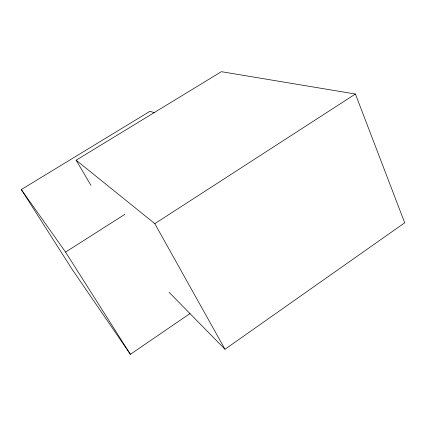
<?xml version="1.0" encoding="UTF-8"?>
<svg xmlns="http://www.w3.org/2000/svg" width="426" height="426" viewBox="0 0 426 426"><rect width="100%" height="100%" fill="white"/><g stroke="black" fill="none" stroke-linecap="round" stroke-linejoin="round"><path stroke-width="0.64" d="M169.122 292.348L224.987 349.267L404.7 222.798L355.412 94.024L221.36 71.68L76.147 160.203L90.94 185.374M154.404 112.837L150.059 111.223L21.3 189.549L72.164 269.37L130.377 354.32L190.092 313.499M76.147 160.203L154.814 223.655L355.412 94.024M21.3 189.549L65.561 252.096L124.909 214.299M65.561 252.096L130.377 354.32M154.814 223.655L224.987 349.267"/></g></svg>
